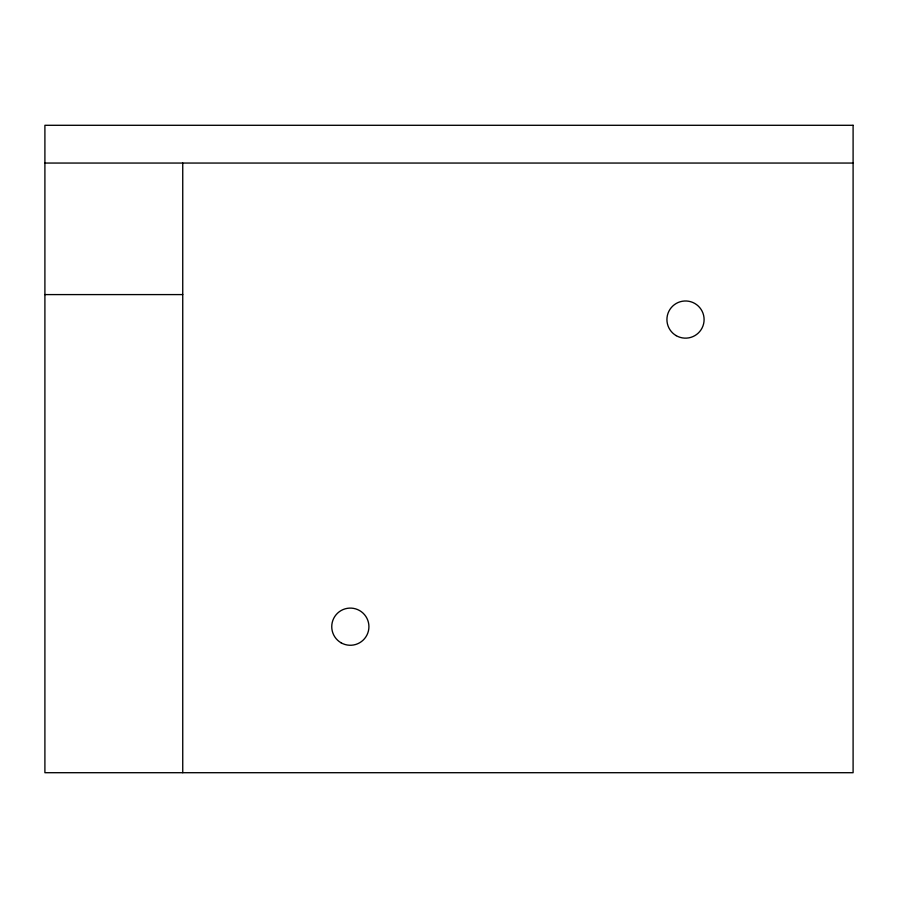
<?xml version="1.0" encoding="UTF-8"?>
<svg xmlns="http://www.w3.org/2000/svg" width="898" height="898" viewBox="0 0 898 898"><rect width="100%" height="100%" fill="white"/><g stroke="black" fill="none" stroke-linecap="round" stroke-linejoin="round"><path stroke-width="1.35" d="M44.9 163.054L853.1 163.054M44.9 294.589L182.743 294.589M182.743 163.054L182.743 772.707M853.1 125.293L44.9 125.293L44.9 772.707L853.1 772.707L853.1 125.293M676.216 335.661A18.589 18.589 0 0 0 704.099 319.565A18.589 18.589 0 0 0 676.216 303.468A18.589 18.589 0 0 0 676.216 335.661M341.038 642.777A18.589 18.589 0 0 0 368.921 626.681A18.589 18.589 0 0 0 341.038 610.584A18.589 18.589 0 0 0 341.038 642.777"/></g></svg>
